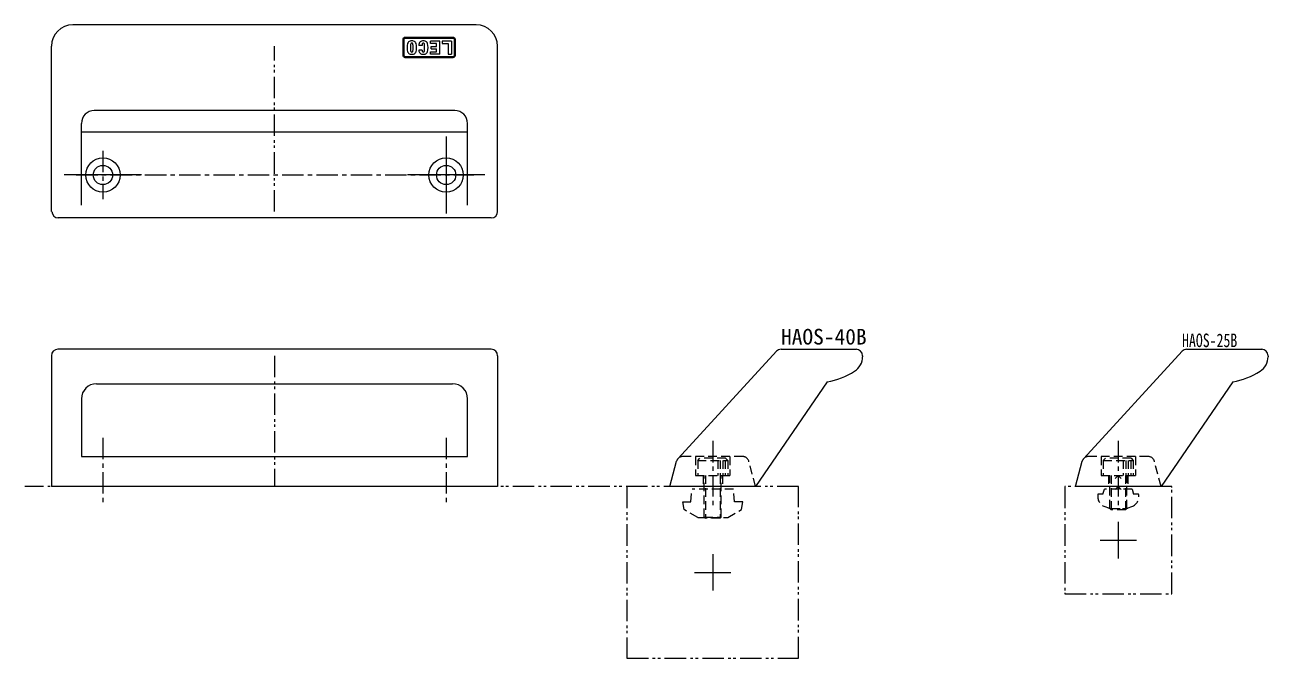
# Model space of a CAD drawing. Units: millimetres on the paper. Extents: x -622 to 995, y -460 to 705.
# Drawn here: x -312.7 to -22.9, y 439.5 to 587.1 of the extents above; entities that cross this region are included whole.
import ezdxf
from ezdxf.enums import TextEntityAlignment as Align

# ---------------------------------------------------------------- set-up
doc = ezdxf.new("R2010")
doc.units = ezdxf.units.MM
for name, pattern in [('CHAIN1', [8, 5, -1, 1, -1]), ('CHAIN2', [12, 9, -1, 1, -1]), ('DASHED2', [3, 2, -1]), ('DOUBLE_CHAIN1', [8.8, 5, -1, 0.6, -0.6, 0.6, -1])]:
    doc.linetypes.add(name, pattern=pattern)
for name, color, linetype, lineweight in [('0-0', 7, 'Continuous', 18), ('0-1', 4, 'Continuous', 18), ('0-2', 7, 'Continuous', 40)]:
    doc.layers.add(name, color=color, linetype=linetype, lineweight=lineweight)
doc.styles.add('ＭＳ ゴシック', font='')
doc.styles.get('ＭＳ ゴシック').set_extended_font_data('MS Gothic')

msp = doc.modelspace()

# ---------------------------------------------------------------- linework, layer by layer
at = {"layer": '0-0'}
for p, q in [((-207.5, 587.13), (-301.5, 587.13)), ((-306.5, 543.63), (-306.5, 582.13)), ((-202.5, 543.63), (-202.5, 582.13)), ((-212.5, 567.163), (-296.5, 567.163)), ((-299.5, 545.065), (-299.5, 564.163)), ((-209.5, 545.065), (-209.5, 564.163)), ((-209.5, 562.13), (-299.5, 562.13)), ((-204, 542.13), (-305, 542.13)), ((-204, 511.5), (-305, 511.5)), ((-137.496, 511.061), (-160.426, 486.028)), ((-136.436, 511.5), (-118.861, 511.5)), ((-136.436, 511.5), (-118.936, 511.5)), ((-42.959, 511.061), (-65.888, 486.028)), ((-41.898, 511.5), (-24.323, 511.5)), ((-41.898, 511.5), (-24.398, 511.5)), ((-306.5, 510), (-306.5, 479.5)), ((-202.5, 510), (-202.5, 479.5)), ((-117.436, 510), (-117.436, 509.778)), ((-22.898, 510), (-22.898, 509.778)), ((-296, 503.47), (-213, 503.47)), ((-125.688, 503.895), (-142.361, 479.5)), ((-31.151, 503.895), (-47.823, 479.5)), ((-299.5, 499.97), (-299.5, 486.5)), ((-209.5, 486.5), (-209.5, 499.97)), ((-299.5, 486.5), (-209.5, 486.5)), ((-162.361, 479.5), (-160.783, 485.388)), ((-162.361, 479.5), (-160.783, 485.388)), ((-67.823, 479.5), (-66.245, 485.388)), ((-67.823, 479.5), (-66.245, 485.388)), ((-202.5, 479.5), (-306.5, 479.5)), ((-142.361, 479.5), (-162.361, 479.5)), ((-142.361, 479.5), (-162.361, 479.5)), ((-47.823, 479.5), (-67.823, 479.5)), ((-47.823, 479.5), (-67.823, 479.5))]:
    msp.add_line(p, q, dxfattribs=at)
at = {"layer": '0-0', "lineweight": 40}
for p, q in [((-224.46, 580.08), (-224.46, 583.68)), ((-224.01, 584.13), (-212.91, 584.13)), ((-212.46, 583.68), (-212.46, 580.08)), ((-224.01, 579.63), (-212.91, 579.63))]:
    msp.add_line(p, q, dxfattribs=at)
at = {"layer": '0-0', "color": 4}
for p, q in [((-218.14, 582.82), (-218.14, 583.365)), ((-216.756, 582.82), (-218.14, 582.82)), ((-216.756, 582.072), (-216.756, 582.82)), ((-213.262, 583.365), (-213.262, 580.303)), ((-220.099, 582.321), (-220.895, 582.321)), ((-220.095, 581.218), (-220.875, 581.218)), ((-218.14, 580.849), (-216.756, 580.849)), ((-218.008, 582.072), (-216.756, 582.072)), ((-218.008, 581.559), (-218.008, 582.072)), ((-218.008, 581.559), (-216.756, 581.559)), ((-216.756, 580.849), (-216.756, 581.559)), ((-214.025, 580.303), (-213.262, 580.303)), ((-214.5, 561.13), (-214.5, 543.13)), ((-285.5, 552.13), (-303.5, 552.13)), ((-205.5, 552.13), (-223.5, 552.13))]:
    msp.add_line(p, q, dxfattribs=at)
for points in [[(-215.995, 580.303), (-215.995, 583.365), (-218.14, 583.365)], [(-213.262, 583.365), (-215.406, 583.365), (-215.406, 582.82), (-214.025, 582.82), (-214.025, 580.303)], [(-215.995, 580.303), (-218.14, 580.303), (-218.14, 580.849)]]:
    msp.add_lwpolyline(points, dxfattribs=at)
at = {"layer": '0-0'}
for centre, radius in [((-294.5, 552.13), 4), ((-294.5, 552.13), 2.25), ((-214.5, 552.13), 4), ((-214.5, 552.13), 2.25)]:
    msp.add_circle(centre, radius, dxfattribs=at)
for centre, radius, start, end in [((-301.5, 582.13), 5, 90, 180), ((-207.5, 582.13), 5, 0, 90), ((-296.5, 564.163), 3, 90, 180), ((-212.5, 564.163), 3, 0, 90), ((-304.869, 543.63), 1.5, 180, 270), ((-204, 543.63), 1.5, 270, 0), ((-305, 510), 1.5, 90, 180), ((-204, 510), 1.5, 0, 90), ((-136.436, 510), 1.5, 90, 135), ((-118.936, 510), 1.5, 0, 90), ((-41.898, 510), 1.5, 90, 135), ((-24.398, 510), 1.5, 0, 90), ((-121.436, 509.778), 4, 302.39237, 0), ((-26.898, 509.778), 4, 302.39237, 0), ((-128.936, 521.6), 18, 280.39381, 302.39237), ((-34.398, 521.6), 18, 280.39381, 302.39237), ((-296, 499.97), 3.5, 90, 180), ((-213, 499.97), 3.5, 0, 90), ((-159.334, 485), 1.5, 136.71524, 165), ((-159.334, 485), 1.5, 138.30485, 165), ((-64.796, 485), 1.5, 136.71524, 165), ((-64.796, 485), 1.5, 138.30485, 165)]:
    msp.add_arc(centre, radius, start, end, dxfattribs=at)
at = {"layer": '0-0', "lineweight": 40}
for centre, start, end in [((-224.01, 583.68), 90, 180), ((-212.91, 583.68), 0, 90), ((-224.01, 580.08), 180, 270), ((-212.91, 580.08), 270, 0)]:
    msp.add_arc(centre, 0.45, start, end, dxfattribs=at)
at = {"layer": '0-0', "color": 4}
for centre, radius, start, end in [((-220.014, 581.834), 3.599, 164.216, 195.784), ((-222.665, 582.532), 0.858, 106.2291, 160.88188), ((-222.498, 581.753), 1.654, 75.73071, 104.26929), ((-221.393, 582.345), 1.389, 164.64474, 180.71922), ((-222.498, 582.633), 0.249, 18.78093, 161.21907), ((-222.498, 582.633), 0.249, 18.78093, 161.21907), ((-223.602, 582.345), 1.389, 359.28078, 15.35526), ((-222.33, 582.532), 0.858, 19.11812, 73.7709), ((-224.982, 581.834), 3.599, 344.216, 15.784), ((-217.33, 581.834), 3.599, 164.216, 172.22376), ((-219.981, 582.532), 0.858, 106.2291, 160.88188), ((-219.814, 581.753), 1.654, 75.73071, 104.26929), ((-218.709, 582.345), 1.389, 164.64474, 181.00008), ((-219.814, 582.633), 0.249, 18.78093, 161.21907), ((-219.814, 582.633), 0.249, 18.78093, 161.21907), ((-220.918, 582.345), 1.389, 359.28078, 15.35526), ((-219.646, 582.532), 0.858, 19.11812, 73.7709), ((-222.298, 581.834), 3.599, 344.216, 15.784), ((-222.665, 581.137), 0.858, 199.11812, 253.7709), ((-222.498, 581.916), 1.654, 255.73071, 284.26929), ((-213.658, 581.834), 9.139, 176.78919, 183.21081), ((-221.393, 581.323), 1.389, 179.28078, 195.35526), ((-222.498, 581.035), 0.249, 198.78093, 341.21907), ((-223.602, 581.323), 1.389, 344.64474, 0.71922), ((-231.337, 581.834), 9.139, 356.78919, 3.21081), ((-222.33, 581.137), 0.858, 286.2291, 340.88188), ((-217.33, 581.834), 3.599, 189.86632, 195.784), ((-219.981, 581.137), 0.858, 199.11812, 253.7709), ((-219.814, 581.916), 1.654, 255.73071, 284.26929), ((-218.709, 581.323), 1.389, 184.35281, 195.35526), ((-219.814, 581.035), 0.249, 198.78093, 341.21907), ((-220.918, 581.323), 1.389, 344.64474, 0.71922), ((-228.653, 581.834), 9.139, 356.78919, 3.21081), ((-219.646, 581.137), 0.858, 286.2291, 340.88188)]:
    msp.add_arc(centre, radius, start, end, dxfattribs=at)
at = {"layer": '0-1', "linetype": 'CHAIN1'}
for p, q in [((-294.5, 557.765), (-294.5, 546.492)), ((-214.5, 557.765), (-214.5, 546.492)), ((-300.715, 552.13), (-208.006, 552.13)), ((-294.5, 490.864), (-294.5, 474.978)), ((-214.5, 490.864), (-214.5, 474.978)), ((-152.361, 490.144), (-152.361, 474.984)), ((-57.823, 490.144), (-57.823, 474.984))]:
    msp.add_line(p, q, dxfattribs=at)
at = {"layer": '0-1', "linetype": 'DASHED2'}
for p, q in [((-145.387, 486.5), (-159.334, 486.5)), ((-155.861, 485.6), (-155.361, 486.1)), ((-155.861, 485.6), (-155.861, 482.1)), ((-155.861, 485.6), (-148.861, 485.6)), ((-149.361, 486.1), (-155.361, 486.1)), ((-151.194, 485.6), (-151.194, 482.1)), ((-150.611, 485.6), (-150.611, 482.1)), ((-150.027, 485.6), (-150.027, 482.1)), ((-149.444, 485.6), (-149.444, 482.1)), ((-149.361, 486.1), (-148.861, 485.6)), ((-148.861, 485.6), (-148.861, 482.1)), ((-148.361, 486.5), (-148.361, 482.1)), ((-142.361, 479.5), (-143.938, 485.388)), ((-50.85, 486.5), (-64.796, 486.5)), ((-61.323, 485.6), (-60.823, 486.1)), ((-61.323, 485.6), (-61.323, 482.1)), ((-61.323, 485.6), (-54.323, 485.6)), ((-54.823, 486.1), (-60.823, 486.1)), ((-56.656, 485.6), (-56.656, 482.1)), ((-56.073, 485.6), (-56.073, 482.1)), ((-55.49, 485.6), (-55.49, 482.1)), ((-54.906, 485.6), (-54.906, 482.1)), ((-54.823, 486.1), (-54.323, 485.6)), ((-54.323, 485.6), (-54.323, 482.1)), ((-53.823, 486.5), (-53.823, 482.1)), ((-47.823, 479.5), (-49.401, 485.388)), ((-154.611, 482.1), (-154.611, 479.5)), ((-154.361, 472.4), (-154.361, 482.1)), ((-154.061, 482.1), (-154.061, 472.1)), ((-150.661, 482.1), (-150.661, 472.1)), ((-150.361, 472.4), (-150.361, 482.1)), ((-150.111, 482.1), (-150.111, 479.5)), ((-60.073, 482.1), (-60.073, 479.5)), ((-59.823, 474.4), (-59.823, 482.1)), ((-59.523, 482.1), (-59.523, 474.1)), ((-57.823, 482.1), (-58.53, 481.393)), ((-57.823, 482.1), (-57.116, 481.393)), ((-56.123, 482.1), (-56.123, 474.1)), ((-55.823, 474.4), (-55.823, 482.1)), ((-55.573, 482.1), (-55.573, 479.5)), ((-157.448, 475.9), (-157.185, 478.9)), ((-147.536, 478.9), (-157.185, 478.9)), ((-147.273, 475.9), (-147.536, 478.9)), ((-61.395, 477.7), (-61.073, 478.9)), ((-54.573, 478.9), (-61.073, 478.9)), ((-57.823, 479.5), (-58.53, 478.793)), ((-57.116, 478.793), (-57.823, 479.5)), ((-54.573, 478.9), (-54.252, 477.7)), ((-159.36, 475.9), (-157.448, 475.9)), ((-159.039, 474.135), (-159.36, 475.9)), ((-145.361, 475.9), (-147.273, 475.9)), ((-145.682, 474.135), (-145.361, 475.9)), ((-61.395, 477.7), (-62.57, 477.7)), ((-53.076, 477.7), (-54.252, 477.7)), ((-155.86, 472.3), (-159.039, 474.135)), ((-154.361, 472.4), (-154.061, 472.1)), ((-154.361, 472.4), (-150.361, 472.4)), ((-150.661, 472.1), (-150.361, 472.4)), ((-148.861, 472.3), (-145.682, 474.135)), ((-60.978, 474.839), (-60.104, 474.521)), ((-59.823, 474.4), (-59.523, 474.1)), ((-59.823, 474.4), (-55.823, 474.4)), ((-56.123, 474.1), (-59.523, 474.1)), ((-59.42, 474.4), (-56.226, 474.4)), ((-56.123, 474.1), (-55.823, 474.4)), ((-55.542, 474.521), (-54.668, 474.839)), ((-155.86, 472.3), (-148.861, 472.3)), ((-150.661, 472.1), (-154.061, 472.1))]:
    msp.add_line(p, q, dxfattribs=at)
for points in [[(-156.361, 486.5), (-156.361, 482.1), (-148.361, 482.1)], [(-61.823, 486.5), (-61.823, 482.1), (-53.823, 482.1)]]:
    msp.add_lwpolyline(points, dxfattribs=at)
for centre, radius, start, end in [((-159.334, 485), 1.5, 90, 165), ((-145.387, 485), 1.5, 15, 90), ((-64.796, 485), 1.5, 90, 165), ((-50.85, 485), 1.5, 15, 90), ((-60.123, 477.188), 2.5, 168.17823, 250), ((-55.523, 477.188), 2.5, 290, 11.82177), ((-59.42, 476.4), 2, 250, 270), ((-56.226, 476.4), 2, 270, 290)]:
    msp.add_arc(centre, radius, start, end, dxfattribs=at)
at = {"layer": '0-2', "color": 4, "linetype": 'DOUBLE_CHAIN1', "lineweight": 18}
for p, q in [((-254.5, 543.63), (-254.5, 582.13)), ((-254.5, 510), (-254.5, 479.5)), ((-132.361, 479.5), (-312.691, 479.5)), ((-172.361, 479.5), (-172.361, 439.5))]:
    msp.add_line(p, q, dxfattribs=at)
at = {"layer": '0-2', "color": 4, "linetype": 'CHAIN2', "lineweight": 18}
for p, q in [((-57.823, 471.25), (-57.823, 462.75)), ((-62.073, 467), (-53.573, 467)), ((-152.361, 463.75), (-152.361, 455.25)), ((-156.61, 459.5), (-148.111, 459.5))]:
    msp.add_line(p, q, dxfattribs=at)
at = {"layer": '0-2', "color": 4, "linetype": 'DOUBLE_CHAIN1', "lineweight": 18}
msp.add_lwpolyline([(-172.361, 439.5), (-132.361, 439.5), (-132.361, 479.5)], dxfattribs=at)
msp.add_lwpolyline([(-70.323, 454.5), (-45.323, 454.5), (-45.323, 479.5), (-70.323, 479.5)], close=True, dxfattribs=at)

# ---------------------------------------------------------------- texts
at = {"layer": '0-0', "style": 'ＭＳ ゴシック'}
msp.add_text('HAOS-40B', height=3.666, dxfattribs=at).set_placement((-136.436, 511.5), align=Align.BOTTOM_LEFT)
at = {"layer": '0-0', "style": 'ＭＳ ゴシック', "width": 0.75}
msp.add_text('HAOS-25B', height=3.152, dxfattribs=at).set_placement((-42.959, 511.061), align=Align.BOTTOM_LEFT)

doc.saveas('drawing.dxf')
